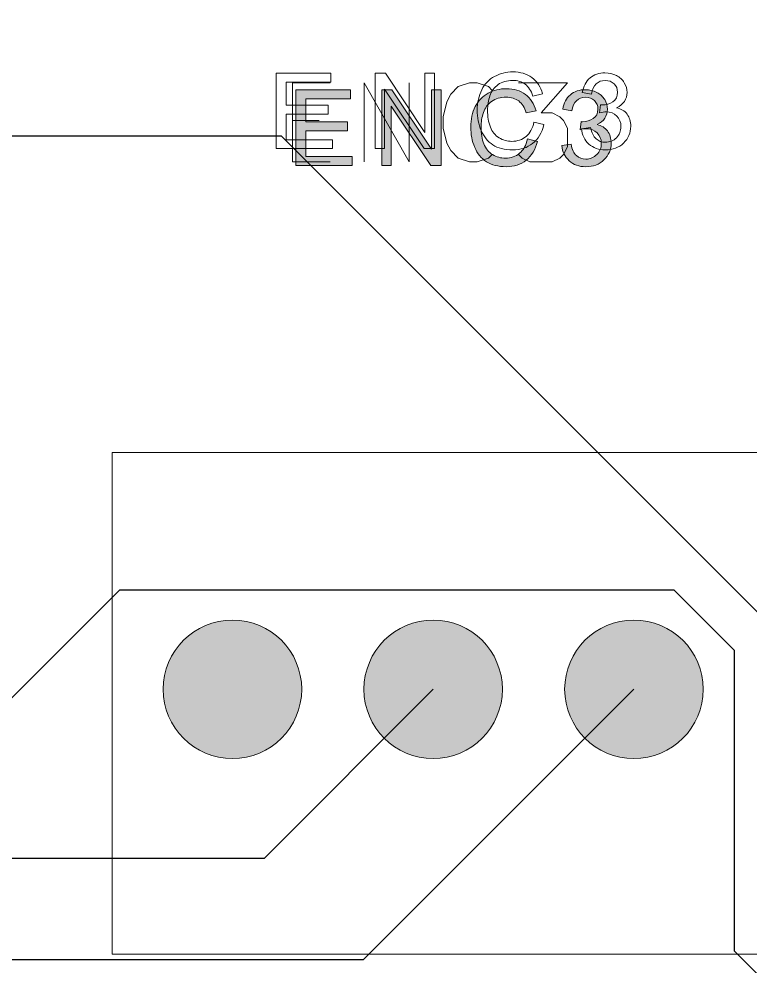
# Model space of a CAD drawing. Header units: inches. Extents: x 0.01 to 2.37, y 0.18 to 2.22.
# Drawn here: x 1.4865 to 1.8507, y 1.264 to 1.7358 of the extents above; entities that cross this region are included whole.
import ezdxf

# ---------------------------------------------------------------- set-up
doc = ezdxf.new("R2010")
doc.units = ezdxf.units.IN
doc.header["$MEASUREMENT"] = 0
doc.layers.add('Layer 1', color=7, linetype='Continuous', lineweight=0)

# ---------------------------------------------------------------- blocks, each defined once
blk = doc.blocks.new('Block_19')
at = {"layer": 'Layer 1', "transparency": 33554687}
h = blk.add_hatch(color=7, dxfattribs=at)
h.dxf.hatch_style = 2
edge = h.paths.add_edge_path()
edge.add_spline(control_points=[(1.61726, 1.67741), (1.61726, 1.67741), (1.38149, 1.67741), (1.38149, 1.67741)], knot_values=[0, 0, 0, 0, 1, 1, 1, 1], degree=3, periodic=0)
edge.add_line((1.38149, 1.67741), (1.61726, 1.67741))
h = blk.add_hatch(color=7, dxfattribs=at)
h.dxf.hatch_style = 2
edge = h.paths.add_edge_path()
edge.add_spline(control_points=[(1.89284, 1.40183), (1.89284, 1.40183), (1.61726, 1.67741), (1.61726, 1.67741)], knot_values=[0, 0, 0, 0, 1, 1, 1, 1], degree=3, periodic=0)
edge.add_line((1.61726, 1.67741), (1.89284, 1.40183))
h = blk.add_hatch(color=7, dxfattribs=at)
h.dxf.hatch_style = 2
edge = h.paths.add_edge_path()
edge.add_spline(control_points=[(1.43119, 1.34596), (1.43119, 1.34596), (1.53666, 1.45143), (1.53666, 1.45143)], knot_values=[0, 0, 0, 0, 1, 1, 1, 1], degree=3, periodic=0)
edge.add_line((1.53666, 1.45143), (1.43119, 1.34596))
h = blk.add_hatch(color=7, dxfattribs=at)
h.dxf.hatch_style = 2
edge = h.paths.add_edge_path()
edge.add_spline(control_points=[(1.53666, 1.45143), (1.53666, 1.45143), (1.81267, 1.45143), (1.81267, 1.45143)], knot_values=[0, 0, 0, 0, 1, 1, 1, 1], degree=3, periodic=0)
edge.add_line((1.81267, 1.45143), (1.53666, 1.45143))
h = blk.add_hatch(color=7, dxfattribs=at)
h.dxf.hatch_style = 2
edge = h.paths.add_edge_path()
edge.add_spline(control_points=[(1.81267, 1.45143), (1.81267, 1.45143), (1.84284, 1.42125), (1.84284, 1.42125)], knot_values=[0, 0, 0, 0, 1, 1, 1, 1], degree=3, periodic=0)
edge.add_line((1.84284, 1.42125), (1.81267, 1.45143))
h = blk.add_hatch(color=7, dxfattribs=at)
h.dxf.hatch_style = 2
edge = h.paths.add_edge_path()
edge.add_spline(control_points=[(1.84284, 1.42125), (1.84284, 1.42125), (1.84284, 1.27151), (1.84284, 1.27151)], knot_values=[0, 0, 0, 0, 1, 1, 1, 1], degree=3, periodic=0)
edge.add_line((1.84284, 1.27151), (1.84284, 1.42125))
h = blk.add_hatch(color=7, dxfattribs=at)
h.dxf.hatch_style = 2
edge = h.paths.add_edge_path()
edge.add_spline(control_points=[(1.60876, 1.31774), (1.60876, 1.31774), (1.69284, 1.40183), (1.69284, 1.40183)], knot_values=[0, 0, 0, 0, 1, 1, 1, 1], degree=3, periodic=0)
edge.add_line((1.69284, 1.40183), (1.60876, 1.31774))
h = blk.add_hatch(color=7, dxfattribs=at)
h.dxf.hatch_style = 2
edge = h.paths.add_edge_path()
edge.add_spline(control_points=[(1.79284, 1.40183), (1.79284, 1.40183), (1.65802, 1.26701), (1.65802, 1.26701)], knot_values=[0, 0, 0, 0, 1, 1, 1, 1], degree=3, periodic=0)
edge.add_line((1.65802, 1.26701), (1.79284, 1.40183))
h = blk.add_hatch(color=7, dxfattribs=at)
h.dxf.hatch_style = 2
edge = h.paths.add_edge_path()
edge.add_spline(control_points=[(0.62844, 1.31774), (0.62844, 1.31774), (1.60876, 1.31774), (1.60876, 1.31774)], knot_values=[0, 0, 0, 0, 1, 1, 1, 1], degree=3, periodic=0)
edge.add_line((1.60876, 1.31774), (0.62844, 1.31774))
h = blk.add_hatch(color=7, dxfattribs=at)
h.dxf.hatch_style = 2
edge = h.paths.add_edge_path()
edge.add_spline(control_points=[(1.84284, 1.27151), (1.84284, 1.27151), (1.91253, 1.20183), (1.91253, 1.20183)], knot_values=[0, 0, 0, 0, 1, 1, 1, 1], degree=3, periodic=0)
edge.add_line((1.91253, 1.20183), (1.84284, 1.27151))
h = blk.add_hatch(color=7, dxfattribs=at)
h.dxf.hatch_style = 2
edge = h.paths.add_edge_path()
edge.add_spline(control_points=[(1.65802, 1.26701), (1.65802, 1.26701), (0.87771, 1.26701), (0.87771, 1.26701)], knot_values=[0, 0, 0, 0, 1, 1, 1, 1], degree=3, periodic=0)
edge.add_line((0.87771, 1.26701), (1.65802, 1.26701))
at = {"layer": 'Layer 1', "color": 7, "lineweight": 25}
for points in [[(1.61726, 1.67741), (1.61726, 1.67741), (1.38149, 1.67741), (1.38149, 1.67741)], [(1.89284, 1.40183), (1.89284, 1.40183), (1.61726, 1.67741), (1.61726, 1.67741)], [(1.43119, 1.34596), (1.43119, 1.34596), (1.53666, 1.45143), (1.53666, 1.45143)], [(1.53666, 1.45143), (1.53666, 1.45143), (1.81267, 1.45143), (1.81267, 1.45143)], [(1.81267, 1.45143), (1.81267, 1.45143), (1.84284, 1.42125), (1.84284, 1.42125)], [(1.84284, 1.42125), (1.84284, 1.42125), (1.84284, 1.27151), (1.84284, 1.27151)], [(1.60876, 1.31774), (1.60876, 1.31774), (1.69284, 1.40183), (1.69284, 1.40183)], [(1.79284, 1.40183), (1.79284, 1.40183), (1.65802, 1.26701), (1.65802, 1.26701)], [(0.62844, 1.31774), (0.62844, 1.31774), (1.60876, 1.31774), (1.60876, 1.31774)], [(1.84284, 1.27151), (1.84284, 1.27151), (1.91253, 1.20183), (1.91253, 1.20183)], [(1.65802, 1.26701), (1.65802, 1.26701), (0.87771, 1.26701), (0.87771, 1.26701)]]:
    blk.add_open_spline(points, degree=3, dxfattribs=at)
blk = doc.blocks.new('Block_1')
at = {"layer": 'Layer 1', "transparency": 33554687}
h = blk.add_hatch(color=7, dxfattribs=at)
h.dxf.hatch_style = 2
edge = h.paths.add_edge_path()
edge.add_arc((1.59284, 1.40183), 0.0345, 0, 360)
h = blk.add_hatch(color=7, dxfattribs=at)
h.dxf.hatch_style = 2
edge = h.paths.add_edge_path()
edge.add_arc((1.69284, 1.40183), 0.0345, 0, 360)
h = blk.add_hatch(color=7, dxfattribs=at)
h.dxf.hatch_style = 2
edge = h.paths.add_edge_path()
edge.add_arc((1.79284, 1.40183), 0.0345, 0, 360)
at = {"layer": 'Layer 1'}
for centre in [(1.59284, 1.40183), (1.69284, 1.40183), (1.79284, 1.40183)]:
    blk.add_circle(centre, 0.0345, dxfattribs=at)
blk.add_blockref('Block_19', (0, 0), dxfattribs=at)
blk = doc.blocks.new('Block_33')
at = {"layer": 'Layer 1', "transparency": 33554687}
h = blk.add_hatch(color=7, dxfattribs=at)
h.dxf.hatch_style = 2
edge = h.paths.add_edge_path()
edge.add_spline(control_points=[(1.62447, 1.66282), (1.62447, 1.66282), (1.62447, 1.70039), (1.62447, 1.70039), (1.62447, 1.70039), (1.65164, 1.70039), (1.65164, 1.70039), (1.65164, 1.70039), (1.65164, 1.69595), (1.65164, 1.69595), (1.65164, 1.69595), (1.62945, 1.69595), (1.62945, 1.69595), (1.62945, 1.69595), (1.62945, 1.68445), (1.62945, 1.68445), (1.62945, 1.68445), (1.65023, 1.68445), (1.65023, 1.68445), (1.65023, 1.68445), (1.65023, 1.68004), (1.65023, 1.68004), (1.65023, 1.68004), (1.62945, 1.68004), (1.62945, 1.68004), (1.62945, 1.68004), (1.62945, 1.66725), (1.62945, 1.66725), (1.62945, 1.66725), (1.65251, 1.66725), (1.65251, 1.66725), (1.65251, 1.66725), (1.65251, 1.66282), (1.65251, 1.66282), (1.65251, 1.66282), (1.62447, 1.66282), (1.62447, 1.66282)], knot_values=[0, 0, 0, 0, 1, 1, 1, 2, 2, 2, 3, 3, 3, 4, 4, 4, 5, 5, 5, 6, 6, 6, 7, 7, 7, 8, 8, 8, 9, 9, 9, 10, 10, 10, 11, 11, 11, 12, 12, 12, 12], degree=3, periodic=0)
h = blk.add_hatch(color=7, dxfattribs=at)
h.dxf.hatch_style = 2
edge = h.paths.add_edge_path()
edge.add_spline(control_points=[(1.66718, 1.66282), (1.66718, 1.66282), (1.66718, 1.70039), (1.66718, 1.70039), (1.66718, 1.70039), (1.67228, 1.70039), (1.67228, 1.70039), (1.67228, 1.70039), (1.69202, 1.67089), (1.69202, 1.67089), (1.69202, 1.67089), (1.69202, 1.70039), (1.69202, 1.70039), (1.69202, 1.70039), (1.69678, 1.70039), (1.69678, 1.70039), (1.69678, 1.70039), (1.69678, 1.66282), (1.69678, 1.66282), (1.69678, 1.66282), (1.69168, 1.66282), (1.69168, 1.66282), (1.69168, 1.66282), (1.67194, 1.69234), (1.67194, 1.69234), (1.67194, 1.69234), (1.67194, 1.66282), (1.67194, 1.66282), (1.67194, 1.66282), (1.66718, 1.66282), (1.66718, 1.66282)], knot_values=[0, 0, 0, 0, 1, 1, 1, 2, 2, 2, 3, 3, 3, 4, 4, 4, 5, 5, 5, 6, 6, 6, 7, 7, 7, 8, 8, 8, 9, 9, 9, 10, 10, 10, 10], degree=3, periodic=0)
h = blk.add_hatch(color=7, dxfattribs=at)
h.dxf.hatch_style = 2
edge = h.paths.add_edge_path()
edge.add_spline(control_points=[(1.7398, 1.67599), (1.7398, 1.67599), (1.74478, 1.67474), (1.74478, 1.67474), (1.74373, 1.67066), (1.74186, 1.66754), (1.73915, 1.66539), (1.73644, 1.66325), (1.73313, 1.66218), (1.72922, 1.66218), (1.72517, 1.66218), (1.72187, 1.66301), (1.71933, 1.66465), (1.7168, 1.6663), (1.71487, 1.66869), (1.71354, 1.67181), (1.71223, 1.67494), (1.71156, 1.67829), (1.71156, 1.68189), (1.71156, 1.68579), (1.71231, 1.68921), (1.7138, 1.69213), (1.71529, 1.69504), (1.71742, 1.69725), (1.72019, 1.69876), (1.72294, 1.70028), (1.72598, 1.70104), (1.72929, 1.70104), (1.73306, 1.70104), (1.73622, 1.70008), (1.73878, 1.69816), (1.74135, 1.69625), (1.74312, 1.69355), (1.74414, 1.69009), (1.74414, 1.69009), (1.73924, 1.68894), (1.73924, 1.68894), (1.73836, 1.69167), (1.7371, 1.69366), (1.73545, 1.69491), (1.73379, 1.69616), (1.7317, 1.69678), (1.72919, 1.69678), (1.7263, 1.69678), (1.72389, 1.69609), (1.72195, 1.6947), (1.72001, 1.69332), (1.71866, 1.69146), (1.71787, 1.68913), (1.71708, 1.6868), (1.71669, 1.68438), (1.71669, 1.68191), (1.71669, 1.67871), (1.71715, 1.67593), (1.71809, 1.67355), (1.71901, 1.67116), (1.72046, 1.66938), (1.72243, 1.6682), (1.72439, 1.66702), (1.72652, 1.66642), (1.72881, 1.66642), (1.73159, 1.66642), (1.73395, 1.66724), (1.73588, 1.66884), (1.73781, 1.67044), (1.73912, 1.67283), (1.7398, 1.67599)], knot_values=[0, 0, 0, 0, 1, 1, 1, 2, 2, 2, 3, 3, 3, 4, 4, 4, 5, 5, 5, 6, 6, 6, 7, 7, 7, 8, 8, 8, 9, 9, 9, 10, 10, 10, 11, 11, 11, 12, 12, 12, 13, 13, 13, 14, 14, 14, 15, 15, 15, 16, 16, 16, 17, 17, 17, 18, 18, 18, 19, 19, 19, 20, 20, 20, 21, 21, 21, 22, 22, 22, 22], degree=3, periodic=0)
h = blk.add_hatch(color=7, dxfattribs=at)
h.dxf.hatch_style = 2
edge = h.paths.add_edge_path()
edge.add_spline(control_points=[(1.7569, 1.67273), (1.7569, 1.67273), (1.76152, 1.67336), (1.76152, 1.67336), (1.76204, 1.67074), (1.76294, 1.66885), (1.76421, 1.6677), (1.76549, 1.66655), (1.76704, 1.66596), (1.76887, 1.66596), (1.77104, 1.66596), (1.77287, 1.66672), (1.77436, 1.66823), (1.77587, 1.66973), (1.77661, 1.67159), (1.77661, 1.67382), (1.77661, 1.67593), (1.77592, 1.67768), (1.77454, 1.67905), (1.77315, 1.68044), (1.77139, 1.68111), (1.76925, 1.68111), (1.76838, 1.68111), (1.76729, 1.68095), (1.76599, 1.6806), (1.76599, 1.6806), (1.76651, 1.68465), (1.76651, 1.68465), (1.76682, 1.68461), (1.76706, 1.6846), (1.76725, 1.6846), (1.76922, 1.6846), (1.77098, 1.68512), (1.77256, 1.68615), (1.77413, 1.68716), (1.77492, 1.68875), (1.77492, 1.69088), (1.77492, 1.69258), (1.77435, 1.69397), (1.77319, 1.69508), (1.77205, 1.6962), (1.77058, 1.69675), (1.76876, 1.69675), (1.76697, 1.69675), (1.76548, 1.69618), (1.76428, 1.69506), (1.76309, 1.69393), (1.76232, 1.69224), (1.76198, 1.68998), (1.76198, 1.68998), (1.75736, 1.69081), (1.75736, 1.69081), (1.75792, 1.6939), (1.75921, 1.69629), (1.7612, 1.698), (1.7632, 1.6997), (1.76569, 1.70055), (1.76866, 1.70055), (1.77071, 1.70055), (1.7726, 1.7001), (1.77433, 1.69922), (1.77606, 1.69834), (1.77737, 1.69715), (1.77828, 1.69563), (1.7792, 1.69411), (1.77966, 1.69249), (1.77966, 1.69078), (1.77966, 1.68916), (1.77922, 1.68768), (1.77835, 1.68635), (1.77748, 1.68501), (1.77619, 1.68395), (1.77448, 1.68316), (1.77671, 1.68266), (1.77843, 1.68159), (1.77966, 1.67997), (1.78088, 1.67836), (1.78151, 1.67634), (1.78151, 1.67391), (1.78151, 1.67063), (1.7803, 1.66785), (1.77791, 1.66557), (1.77553, 1.66329), (1.7725, 1.66215), (1.76884, 1.66215), (1.76554, 1.66215), (1.7628, 1.66313), (1.76062, 1.6651), (1.75845, 1.66706), (1.7572, 1.66961), (1.7569, 1.67273)], knot_values=[0, 0, 0, 0, 1, 1, 1, 2, 2, 2, 3, 3, 3, 4, 4, 4, 5, 5, 5, 6, 6, 6, 7, 7, 7, 8, 8, 8, 9, 9, 9, 10, 10, 10, 11, 11, 11, 12, 12, 12, 13, 13, 13, 14, 14, 14, 15, 15, 15, 16, 16, 16, 17, 17, 17, 18, 18, 18, 19, 19, 19, 20, 20, 20, 21, 21, 21, 22, 22, 22, 23, 23, 23, 24, 24, 24, 25, 25, 25, 26, 26, 26, 27, 27, 27, 28, 28, 28, 29, 29, 29, 30, 30, 30, 30], degree=3, periodic=0)
at = {"layer": 'Layer 1'}
for points, knots in [([(1.62447, 1.66282), (1.62447, 1.66282), (1.62447, 1.70039), (1.62447, 1.70039), (1.62447, 1.70039), (1.65164, 1.70039), (1.65164, 1.70039), (1.65164, 1.70039), (1.65164, 1.69595), (1.65164, 1.69595), (1.65164, 1.69595), (1.62945, 1.69595), (1.62945, 1.69595), (1.62945, 1.69595), (1.62945, 1.68445), (1.62945, 1.68445), (1.62945, 1.68445), (1.65023, 1.68445), (1.65023, 1.68445), (1.65023, 1.68445), (1.65023, 1.68004), (1.65023, 1.68004), (1.65023, 1.68004), (1.62945, 1.68004), (1.62945, 1.68004), (1.62945, 1.68004), (1.62945, 1.66725), (1.62945, 1.66725), (1.62945, 1.66725), (1.65251, 1.66725), (1.65251, 1.66725), (1.65251, 1.66725), (1.65251, 1.66282), (1.65251, 1.66282), (1.65251, 1.66282), (1.62447, 1.66282), (1.62447, 1.66282)], [0, 0, 0, 0, 1, 1, 1, 2, 2, 2, 3, 3, 3, 4, 4, 4, 5, 5, 5, 6, 6, 6, 7, 7, 7, 8, 8, 8, 9, 9, 9, 10, 10, 10, 11, 11, 11, 12, 12, 12, 12]), ([(1.66718, 1.66282), (1.66718, 1.66282), (1.66718, 1.70039), (1.66718, 1.70039), (1.66718, 1.70039), (1.67228, 1.70039), (1.67228, 1.70039), (1.67228, 1.70039), (1.69202, 1.67089), (1.69202, 1.67089), (1.69202, 1.67089), (1.69202, 1.70039), (1.69202, 1.70039), (1.69202, 1.70039), (1.69678, 1.70039), (1.69678, 1.70039), (1.69678, 1.70039), (1.69678, 1.66282), (1.69678, 1.66282), (1.69678, 1.66282), (1.69168, 1.66282), (1.69168, 1.66282), (1.69168, 1.66282), (1.67194, 1.69234), (1.67194, 1.69234), (1.67194, 1.69234), (1.67194, 1.66282), (1.67194, 1.66282), (1.67194, 1.66282), (1.66718, 1.66282), (1.66718, 1.66282)], [0, 0, 0, 0, 1, 1, 1, 2, 2, 2, 3, 3, 3, 4, 4, 4, 5, 5, 5, 6, 6, 6, 7, 7, 7, 8, 8, 8, 9, 9, 9, 10, 10, 10, 10]), ([(1.7398, 1.67599), (1.7398, 1.67599), (1.74478, 1.67474), (1.74478, 1.67474), (1.74373, 1.67066), (1.74186, 1.66754), (1.73915, 1.66539), (1.73644, 1.66325), (1.73313, 1.66218), (1.72922, 1.66218), (1.72517, 1.66218), (1.72187, 1.66301), (1.71933, 1.66465), (1.7168, 1.6663), (1.71487, 1.66869), (1.71354, 1.67181), (1.71223, 1.67494), (1.71156, 1.67829), (1.71156, 1.68189), (1.71156, 1.68579), (1.71231, 1.68921), (1.7138, 1.69213), (1.71529, 1.69504), (1.71742, 1.69725), (1.72019, 1.69876), (1.72294, 1.70028), (1.72598, 1.70104), (1.72929, 1.70104), (1.73306, 1.70104), (1.73622, 1.70008), (1.73878, 1.69816), (1.74135, 1.69625), (1.74312, 1.69355), (1.74414, 1.69009), (1.74414, 1.69009), (1.73924, 1.68894), (1.73924, 1.68894), (1.73836, 1.69167), (1.7371, 1.69366), (1.73545, 1.69491), (1.73379, 1.69616), (1.7317, 1.69678), (1.72919, 1.69678), (1.7263, 1.69678), (1.72389, 1.69609), (1.72195, 1.6947), (1.72001, 1.69332), (1.71866, 1.69146), (1.71787, 1.68913), (1.71708, 1.6868), (1.71669, 1.68438), (1.71669, 1.68191), (1.71669, 1.67871), (1.71715, 1.67593), (1.71809, 1.67355), (1.71901, 1.67116), (1.72046, 1.66938), (1.72243, 1.6682), (1.72439, 1.66702), (1.72652, 1.66642), (1.72881, 1.66642), (1.73159, 1.66642), (1.73395, 1.66724), (1.73588, 1.66884), (1.73781, 1.67044), (1.73912, 1.67283), (1.7398, 1.67599)], [0, 0, 0, 0, 1, 1, 1, 2, 2, 2, 3, 3, 3, 4, 4, 4, 5, 5, 5, 6, 6, 6, 7, 7, 7, 8, 8, 8, 9, 9, 9, 10, 10, 10, 11, 11, 11, 12, 12, 12, 13, 13, 13, 14, 14, 14, 15, 15, 15, 16, 16, 16, 17, 17, 17, 18, 18, 18, 19, 19, 19, 20, 20, 20, 21, 21, 21, 22, 22, 22, 22]), ([(1.7569, 1.67273), (1.7569, 1.67273), (1.76152, 1.67336), (1.76152, 1.67336), (1.76204, 1.67074), (1.76294, 1.66885), (1.76421, 1.6677), (1.76549, 1.66655), (1.76704, 1.66596), (1.76887, 1.66596), (1.77104, 1.66596), (1.77287, 1.66672), (1.77436, 1.66823), (1.77587, 1.66973), (1.77661, 1.67159), (1.77661, 1.67382), (1.77661, 1.67593), (1.77592, 1.67768), (1.77454, 1.67905), (1.77315, 1.68044), (1.77139, 1.68111), (1.76925, 1.68111), (1.76838, 1.68111), (1.76729, 1.68095), (1.76599, 1.6806), (1.76599, 1.6806), (1.76651, 1.68465), (1.76651, 1.68465), (1.76682, 1.68461), (1.76706, 1.6846), (1.76725, 1.6846), (1.76922, 1.6846), (1.77098, 1.68512), (1.77256, 1.68615), (1.77413, 1.68716), (1.77492, 1.68875), (1.77492, 1.69088), (1.77492, 1.69258), (1.77435, 1.69397), (1.77319, 1.69508), (1.77205, 1.6962), (1.77058, 1.69675), (1.76876, 1.69675), (1.76697, 1.69675), (1.76548, 1.69618), (1.76428, 1.69506), (1.76309, 1.69393), (1.76232, 1.69224), (1.76198, 1.68998), (1.76198, 1.68998), (1.75736, 1.69081), (1.75736, 1.69081), (1.75792, 1.6939), (1.75921, 1.69629), (1.7612, 1.698), (1.7632, 1.6997), (1.76569, 1.70055), (1.76866, 1.70055), (1.77071, 1.70055), (1.7726, 1.7001), (1.77433, 1.69922), (1.77606, 1.69834), (1.77737, 1.69715), (1.77828, 1.69563), (1.7792, 1.69411), (1.77966, 1.69249), (1.77966, 1.69078), (1.77966, 1.68916), (1.77922, 1.68768), (1.77835, 1.68635), (1.77748, 1.68501), (1.77619, 1.68395), (1.77448, 1.68316), (1.77671, 1.68266), (1.77843, 1.68159), (1.77966, 1.67997), (1.78088, 1.67836), (1.78151, 1.67634), (1.78151, 1.67391), (1.78151, 1.67063), (1.7803, 1.66785), (1.77791, 1.66557), (1.77553, 1.66329), (1.7725, 1.66215), (1.76884, 1.66215), (1.76554, 1.66215), (1.7628, 1.66313), (1.76062, 1.6651), (1.75845, 1.66706), (1.7572, 1.66961), (1.7569, 1.67273)], [0, 0, 0, 0, 1, 1, 1, 2, 2, 2, 3, 3, 3, 4, 4, 4, 5, 5, 5, 6, 6, 6, 7, 7, 7, 8, 8, 8, 9, 9, 9, 10, 10, 10, 11, 11, 11, 12, 12, 12, 13, 13, 13, 14, 14, 14, 15, 15, 15, 16, 16, 16, 17, 17, 17, 18, 18, 18, 19, 19, 19, 20, 20, 20, 21, 21, 21, 22, 22, 22, 23, 23, 23, 24, 24, 24, 25, 25, 25, 26, 26, 26, 27, 27, 27, 28, 28, 28, 29, 29, 29, 30, 30, 30, 30])]:
    blk.add_open_spline(points, degree=3, knots=knots, dxfattribs=at)
blk = doc.blocks.new('Block_32')
at = {"layer": 'Layer 1'}
blk.add_blockref('Block_33', (0, 0), dxfattribs=at)
blk = doc.blocks.new('Block_35')
at = {"layer": 'Layer 1', "color": 7, "lineweight": 15}
for points, knots in [([(1.61469, 1.6712), (1.61469, 1.6712), (1.61469, 1.70877), (1.61469, 1.70877), (1.61469, 1.70877), (1.64186, 1.70877), (1.64186, 1.70877), (1.64186, 1.70877), (1.64186, 1.70433), (1.64186, 1.70433), (1.64186, 1.70433), (1.61967, 1.70433), (1.61967, 1.70433), (1.61967, 1.70433), (1.61967, 1.69283), (1.61967, 1.69283), (1.61967, 1.69283), (1.64045, 1.69283), (1.64045, 1.69283), (1.64045, 1.69283), (1.64045, 1.68842), (1.64045, 1.68842), (1.64045, 1.68842), (1.61967, 1.68842), (1.61967, 1.68842), (1.61967, 1.68842), (1.61967, 1.67563), (1.61967, 1.67563), (1.61967, 1.67563), (1.64273, 1.67563), (1.64273, 1.67563), (1.64273, 1.67563), (1.64273, 1.6712), (1.64273, 1.6712), (1.64273, 1.6712), (1.61469, 1.6712), (1.61469, 1.6712)], [0, 0, 0, 0, 1, 1, 1, 2, 2, 2, 3, 3, 3, 4, 4, 4, 5, 5, 5, 6, 6, 6, 7, 7, 7, 8, 8, 8, 9, 9, 9, 10, 10, 10, 11, 11, 11, 12, 12, 12, 12]), ([(1.66391, 1.6712), (1.66391, 1.6712), (1.66391, 1.70877), (1.66391, 1.70877), (1.66391, 1.70877), (1.66901, 1.70877), (1.66901, 1.70877), (1.66901, 1.70877), (1.68875, 1.67927), (1.68875, 1.67927), (1.68875, 1.67927), (1.68875, 1.70877), (1.68875, 1.70877), (1.68875, 1.70877), (1.69351, 1.70877), (1.69351, 1.70877), (1.69351, 1.70877), (1.69351, 1.6712), (1.69351, 1.6712), (1.69351, 1.6712), (1.68841, 1.6712), (1.68841, 1.6712), (1.68841, 1.6712), (1.66867, 1.70073), (1.66867, 1.70073), (1.66867, 1.70073), (1.66867, 1.6712), (1.66867, 1.6712), (1.66867, 1.6712), (1.66391, 1.6712), (1.66391, 1.6712)], [0, 0, 0, 0, 1, 1, 1, 2, 2, 2, 3, 3, 3, 4, 4, 4, 5, 5, 5, 6, 6, 6, 7, 7, 7, 8, 8, 8, 9, 9, 9, 10, 10, 10, 10]), ([(1.74304, 1.68437), (1.74304, 1.68437), (1.74802, 1.68312), (1.74802, 1.68312), (1.74698, 1.67904), (1.7451, 1.67592), (1.74239, 1.67378), (1.73968, 1.67163), (1.73637, 1.67056), (1.73246, 1.67056), (1.72841, 1.67056), (1.72511, 1.67139), (1.72257, 1.67303), (1.72004, 1.67468), (1.71811, 1.67707), (1.71678, 1.68019), (1.71547, 1.68332), (1.7148, 1.68667), (1.7148, 1.69027), (1.7148, 1.69418), (1.71555, 1.69759), (1.71704, 1.70051), (1.71853, 1.70343), (1.72066, 1.70564), (1.72343, 1.70714), (1.72618, 1.70866), (1.72922, 1.70942), (1.73253, 1.70942), (1.7363, 1.70942), (1.73946, 1.70846), (1.74202, 1.70655), (1.74459, 1.70463), (1.74637, 1.70193), (1.74738, 1.69848), (1.74738, 1.69848), (1.74249, 1.69732), (1.74249, 1.69732), (1.7416, 1.70005), (1.74034, 1.70204), (1.73869, 1.70329), (1.73703, 1.70454), (1.73494, 1.70516), (1.73244, 1.70516), (1.72955, 1.70516), (1.72713, 1.70447), (1.72519, 1.70309), (1.72325, 1.7017), (1.7219, 1.69984), (1.72111, 1.69751), (1.72032, 1.69518), (1.71993, 1.69276), (1.71993, 1.6903), (1.71993, 1.6871), (1.72039, 1.68431), (1.72133, 1.68193), (1.72225, 1.67954), (1.7237, 1.67776), (1.72567, 1.67658), (1.72763, 1.6754), (1.72976, 1.67481), (1.73206, 1.67481), (1.73484, 1.67481), (1.7372, 1.67562), (1.73912, 1.67722), (1.74105, 1.67882), (1.74236, 1.68121), (1.74304, 1.68437)], [0, 0, 0, 0, 1, 1, 1, 2, 2, 2, 3, 3, 3, 4, 4, 4, 5, 5, 5, 6, 6, 6, 7, 7, 7, 8, 8, 8, 9, 9, 9, 10, 10, 10, 11, 11, 11, 12, 12, 12, 13, 13, 13, 14, 14, 14, 15, 15, 15, 16, 16, 16, 17, 17, 17, 18, 18, 18, 19, 19, 19, 20, 20, 20, 21, 21, 21, 22, 22, 22, 22]), ([(1.76667, 1.68111), (1.76667, 1.68111), (1.77128, 1.68174), (1.77128, 1.68174), (1.77181, 1.67912), (1.77271, 1.67723), (1.77398, 1.67608), (1.77525, 1.67493), (1.7768, 1.67435), (1.77863, 1.67435), (1.7808, 1.67435), (1.78263, 1.67511), (1.78413, 1.67661), (1.78563, 1.67812), (1.78638, 1.67997), (1.78638, 1.6822), (1.78638, 1.68431), (1.78569, 1.68606), (1.7843, 1.68743), (1.78292, 1.68882), (1.78116, 1.6895), (1.77901, 1.6895), (1.77814, 1.6895), (1.77706, 1.68933), (1.77576, 1.68898), (1.77576, 1.68898), (1.77627, 1.69304), (1.77627, 1.69304), (1.77658, 1.693), (1.77683, 1.69298), (1.77702, 1.69298), (1.77898, 1.69298), (1.78075, 1.6935), (1.78232, 1.69453), (1.78389, 1.69555), (1.78468, 1.69713), (1.78468, 1.69926), (1.78468, 1.70096), (1.78411, 1.70235), (1.78296, 1.70347), (1.78182, 1.70458), (1.78034, 1.70513), (1.77852, 1.70513), (1.77673, 1.70513), (1.77524, 1.70457), (1.77405, 1.70344), (1.77285, 1.70231), (1.77208, 1.70062), (1.77174, 1.69837), (1.77174, 1.69837), (1.76713, 1.69919), (1.76713, 1.69919), (1.76769, 1.70229), (1.76898, 1.70467), (1.77097, 1.70638), (1.77296, 1.70808), (1.77546, 1.70893), (1.77843, 1.70893), (1.78048, 1.70893), (1.78236, 1.70848), (1.7841, 1.7076), (1.78582, 1.70672), (1.78714, 1.70553), (1.78805, 1.70401), (1.78897, 1.70249), (1.78943, 1.70088), (1.78943, 1.69917), (1.78943, 1.69754), (1.78898, 1.69606), (1.78811, 1.69473), (1.78725, 1.69339), (1.78596, 1.69233), (1.78425, 1.69154), (1.78647, 1.69104), (1.78819, 1.68997), (1.78943, 1.68836), (1.79065, 1.68674), (1.79127, 1.68472), (1.79127, 1.68229), (1.79127, 1.67901), (1.79007, 1.67623), (1.78768, 1.67395), (1.78529, 1.67167), (1.78227, 1.67053), (1.77861, 1.67053), (1.77531, 1.67053), (1.77257, 1.67151), (1.77039, 1.67348), (1.76822, 1.67544), (1.76697, 1.67799), (1.76667, 1.68111)], [0, 0, 0, 0, 1, 1, 1, 2, 2, 2, 3, 3, 3, 4, 4, 4, 5, 5, 5, 6, 6, 6, 7, 7, 7, 8, 8, 8, 9, 9, 9, 10, 10, 10, 11, 11, 11, 12, 12, 12, 13, 13, 13, 14, 14, 14, 15, 15, 15, 16, 16, 16, 17, 17, 17, 18, 18, 18, 19, 19, 19, 20, 20, 20, 21, 21, 21, 22, 22, 22, 23, 23, 23, 24, 24, 24, 25, 25, 25, 26, 26, 26, 27, 27, 27, 28, 28, 28, 29, 29, 29, 30, 30, 30, 30])]:
    blk.add_open_spline(points, degree=3, knots=knots, dxfattribs=at)
blk = doc.blocks.new('Block_34')
at = {"layer": 'Layer 1'}
blk.add_blockref('Block_35', (0, 0), dxfattribs=at)
blk = doc.blocks.new('Block_36')
at = {"layer": 'Layer 1', "transparency": 33554687}
h = blk.add_hatch(color=7, dxfattribs=at)
h.dxf.hatch_style = 2
edge = h.paths.add_edge_path()
edge.add_spline(control_points=[(1.62283, 1.66457), (1.62283, 1.66457), (1.62283, 1.70394), (1.62283, 1.70394)], knot_values=[0, 0, 0, 0, 1, 1, 1, 1], degree=3, periodic=0)
edge.add_line((1.62283, 1.70394), (1.62283, 1.66457))
h = blk.add_hatch(color=7, dxfattribs=at)
h.dxf.hatch_style = 2
edge = h.paths.add_edge_path()
edge.add_spline(control_points=[(1.62283, 1.70394), (1.62283, 1.70394), (1.64158, 1.70394), (1.64158, 1.70394)], knot_values=[0, 0, 0, 0, 1, 1, 1, 1], degree=3, periodic=0)
edge.add_line((1.64158, 1.70394), (1.62283, 1.70394))
h = blk.add_hatch(color=7, dxfattribs=at)
h.dxf.hatch_style = 2
edge = h.paths.add_edge_path()
edge.add_spline(control_points=[(1.65845, 1.66457), (1.65845, 1.66457), (1.65845, 1.70394), (1.65845, 1.70394)], knot_values=[0, 0, 0, 0, 1, 1, 1, 1], degree=3, periodic=0)
edge.add_line((1.65845, 1.70394), (1.65845, 1.66457))
h = blk.add_hatch(color=7, dxfattribs=at)
h.dxf.hatch_style = 2
edge = h.paths.add_edge_path()
edge.add_spline(control_points=[(1.65845, 1.70394), (1.65845, 1.70394), (1.68095, 1.66457), (1.68095, 1.66457)], knot_values=[0, 0, 0, 0, 1, 1, 1, 1], degree=3, periodic=0)
edge.add_line((1.68095, 1.66457), (1.65845, 1.70394))
h = blk.add_hatch(color=7, dxfattribs=at)
h.dxf.hatch_style = 2
edge = h.paths.add_edge_path()
edge.add_spline(control_points=[(1.68095, 1.66457), (1.68095, 1.66457), (1.68095, 1.70394), (1.68095, 1.70394)], knot_values=[0, 0, 0, 0, 1, 1, 1, 1], degree=3, periodic=0)
edge.add_line((1.68095, 1.70394), (1.68095, 1.66457))
h = blk.add_hatch(color=7, dxfattribs=at)
h.dxf.hatch_style = 2
edge = h.paths.add_edge_path()
edge.add_spline(control_points=[(1.70532, 1.70207), (1.70532, 1.70207), (1.71095, 1.70394), (1.71095, 1.70394)], knot_values=[0, 0, 0, 0, 1, 1, 1, 1], degree=3, periodic=0)
edge.add_line((1.71095, 1.70394), (1.70532, 1.70207))
h = blk.add_hatch(color=7, dxfattribs=at)
h.dxf.hatch_style = 2
edge = h.paths.add_edge_path()
edge.add_spline(control_points=[(1.71095, 1.70394), (1.71095, 1.70394), (1.7147, 1.70394), (1.7147, 1.70394)], knot_values=[0, 0, 0, 0, 1, 1, 1, 1], degree=3, periodic=0)
edge.add_line((1.7147, 1.70394), (1.71095, 1.70394))
h = blk.add_hatch(color=7, dxfattribs=at)
h.dxf.hatch_style = 2
edge = h.paths.add_edge_path()
edge.add_spline(control_points=[(1.7147, 1.70394), (1.7147, 1.70394), (1.72032, 1.70207), (1.72032, 1.70207)], knot_values=[0, 0, 0, 0, 1, 1, 1, 1], degree=3, periodic=0)
edge.add_line((1.72032, 1.70207), (1.7147, 1.70394))
h = blk.add_hatch(color=7, dxfattribs=at)
h.dxf.hatch_style = 2
edge = h.paths.add_edge_path()
edge.add_spline(control_points=[(1.73532, 1.70394), (1.73532, 1.70394), (1.75969, 1.70394), (1.75969, 1.70394)], knot_values=[0, 0, 0, 0, 1, 1, 1, 1], degree=3, periodic=0)
edge.add_line((1.75969, 1.70394), (1.73532, 1.70394))
h = blk.add_hatch(color=7, dxfattribs=at)
h.dxf.hatch_style = 2
edge = h.paths.add_edge_path()
edge.add_spline(control_points=[(1.75969, 1.70394), (1.75969, 1.70394), (1.74657, 1.68894), (1.74657, 1.68894)], knot_values=[0, 0, 0, 0, 1, 1, 1, 1], degree=3, periodic=0)
edge.add_line((1.74657, 1.68894), (1.75969, 1.70394))
h = blk.add_hatch(color=7, dxfattribs=at)
h.dxf.hatch_style = 2
edge = h.paths.add_edge_path()
edge.add_spline(control_points=[(1.70157, 1.69832), (1.70157, 1.69832), (1.70532, 1.70207), (1.70532, 1.70207)], knot_values=[0, 0, 0, 0, 1, 1, 1, 1], degree=3, periodic=0)
edge.add_line((1.70532, 1.70207), (1.70157, 1.69832))
h = blk.add_hatch(color=7, dxfattribs=at)
h.dxf.hatch_style = 2
edge = h.paths.add_edge_path()
edge.add_spline(control_points=[(1.72032, 1.70207), (1.72032, 1.70207), (1.7222, 1.70019), (1.7222, 1.70019)], knot_values=[0, 0, 0, 0, 1, 1, 1, 1], degree=3, periodic=0)
edge.add_line((1.7222, 1.70019), (1.72032, 1.70207))
h = blk.add_hatch(color=7, dxfattribs=at)
h.dxf.hatch_style = 2
edge = h.paths.add_edge_path()
edge.add_spline(control_points=[(1.69782, 1.68707), (1.69782, 1.68707), (1.6997, 1.69457), (1.6997, 1.69457)], knot_values=[0, 0, 0, 0, 1, 1, 1, 1], degree=3, periodic=0)
edge.add_line((1.6997, 1.69457), (1.69782, 1.68707))
h = blk.add_hatch(color=7, dxfattribs=at)
h.dxf.hatch_style = 2
edge = h.paths.add_edge_path()
edge.add_spline(control_points=[(1.6997, 1.69457), (1.6997, 1.69457), (1.70157, 1.69832), (1.70157, 1.69832)], knot_values=[0, 0, 0, 0, 1, 1, 1, 1], degree=3, periodic=0)
edge.add_line((1.70157, 1.69832), (1.6997, 1.69457))
h = blk.add_hatch(color=7, dxfattribs=at)
h.dxf.hatch_style = 2
edge = h.paths.add_edge_path()
edge.add_spline(control_points=[(1.62283, 1.6852), (1.62283, 1.6852), (1.63596, 1.6852), (1.63596, 1.6852)], knot_values=[0, 0, 0, 0, 1, 1, 1, 1], degree=3, periodic=0)
edge.add_line((1.63596, 1.6852), (1.62283, 1.6852))
h = blk.add_hatch(color=7, dxfattribs=at)
h.dxf.hatch_style = 2
edge = h.paths.add_edge_path()
edge.add_spline(control_points=[(1.69782, 1.68144), (1.69782, 1.68144), (1.69782, 1.68707), (1.69782, 1.68707)], knot_values=[0, 0, 0, 0, 1, 1, 1, 1], degree=3, periodic=0)
edge.add_line((1.69782, 1.68707), (1.69782, 1.68144))
h = blk.add_hatch(color=7, dxfattribs=at)
h.dxf.hatch_style = 2
edge = h.paths.add_edge_path()
edge.add_spline(control_points=[(1.74657, 1.68894), (1.74657, 1.68894), (1.75219, 1.68894), (1.75219, 1.68894)], knot_values=[0, 0, 0, 0, 1, 1, 1, 1], degree=3, periodic=0)
edge.add_line((1.75219, 1.68894), (1.74657, 1.68894))
h = blk.add_hatch(color=7, dxfattribs=at)
h.dxf.hatch_style = 2
edge = h.paths.add_edge_path()
edge.add_spline(control_points=[(1.75219, 1.68894), (1.75219, 1.68894), (1.75594, 1.68707), (1.75594, 1.68707)], knot_values=[0, 0, 0, 0, 1, 1, 1, 1], degree=3, periodic=0)
edge.add_line((1.75594, 1.68707), (1.75219, 1.68894))
h = blk.add_hatch(color=7, dxfattribs=at)
h.dxf.hatch_style = 2
edge = h.paths.add_edge_path()
edge.add_spline(control_points=[(1.75594, 1.68707), (1.75594, 1.68707), (1.75781, 1.6852), (1.75781, 1.6852)], knot_values=[0, 0, 0, 0, 1, 1, 1, 1], degree=3, periodic=0)
edge.add_line((1.75781, 1.6852), (1.75594, 1.68707))
h = blk.add_hatch(color=7, dxfattribs=at)
h.dxf.hatch_style = 2
edge = h.paths.add_edge_path()
edge.add_spline(control_points=[(1.75781, 1.6852), (1.75781, 1.6852), (1.75969, 1.68144), (1.75969, 1.68144)], knot_values=[0, 0, 0, 0, 1, 1, 1, 1], degree=3, periodic=0)
edge.add_line((1.75969, 1.68144), (1.75781, 1.6852))
h = blk.add_hatch(color=7, dxfattribs=at)
h.dxf.hatch_style = 2
edge = h.paths.add_edge_path()
edge.add_spline(control_points=[(1.6997, 1.67395), (1.6997, 1.67395), (1.69782, 1.68144), (1.69782, 1.68144)], knot_values=[0, 0, 0, 0, 1, 1, 1, 1], degree=3, periodic=0)
edge.add_line((1.69782, 1.68144), (1.6997, 1.67395))
h = blk.add_hatch(color=7, dxfattribs=at)
h.dxf.hatch_style = 2
edge = h.paths.add_edge_path()
edge.add_spline(control_points=[(1.75969, 1.68144), (1.75969, 1.68144), (1.75969, 1.67207), (1.75969, 1.67207)], knot_values=[0, 0, 0, 0, 1, 1, 1, 1], degree=3, periodic=0)
edge.add_line((1.75969, 1.67207), (1.75969, 1.68144))
h = blk.add_hatch(color=7, dxfattribs=at)
h.dxf.hatch_style = 2
edge = h.paths.add_edge_path()
edge.add_spline(control_points=[(1.70157, 1.6702), (1.70157, 1.6702), (1.6997, 1.67395), (1.6997, 1.67395)], knot_values=[0, 0, 0, 0, 1, 1, 1, 1], degree=3, periodic=0)
edge.add_line((1.6997, 1.67395), (1.70157, 1.6702))
h = blk.add_hatch(color=7, dxfattribs=at)
h.dxf.hatch_style = 2
edge = h.paths.add_edge_path()
edge.add_spline(control_points=[(1.75969, 1.67207), (1.75969, 1.67207), (1.75781, 1.66832), (1.75781, 1.66832)], knot_values=[0, 0, 0, 0, 1, 1, 1, 1], degree=3, periodic=0)
edge.add_line((1.75781, 1.66832), (1.75969, 1.67207))
h = blk.add_hatch(color=7, dxfattribs=at)
h.dxf.hatch_style = 2
edge = h.paths.add_edge_path()
edge.add_spline(control_points=[(1.70532, 1.66645), (1.70532, 1.66645), (1.70157, 1.6702), (1.70157, 1.6702)], knot_values=[0, 0, 0, 0, 1, 1, 1, 1], degree=3, periodic=0)
edge.add_line((1.70157, 1.6702), (1.70532, 1.66645))
h = blk.add_hatch(color=7, dxfattribs=at)
h.dxf.hatch_style = 2
edge = h.paths.add_edge_path()
edge.add_spline(control_points=[(1.71095, 1.66457), (1.71095, 1.66457), (1.70532, 1.66645), (1.70532, 1.66645)], knot_values=[0, 0, 0, 0, 1, 1, 1, 1], degree=3, periodic=0)
edge.add_line((1.70532, 1.66645), (1.71095, 1.66457))
h = blk.add_hatch(color=7, dxfattribs=at)
h.dxf.hatch_style = 2
edge = h.paths.add_edge_path()
edge.add_spline(control_points=[(1.72032, 1.66645), (1.72032, 1.66645), (1.7147, 1.66457), (1.7147, 1.66457)], knot_values=[0, 0, 0, 0, 1, 1, 1, 1], degree=3, periodic=0)
edge.add_line((1.7147, 1.66457), (1.72032, 1.66645))
h = blk.add_hatch(color=7, dxfattribs=at)
h.dxf.hatch_style = 2
edge = h.paths.add_edge_path()
edge.add_spline(control_points=[(1.7222, 1.66832), (1.7222, 1.66832), (1.72032, 1.66645), (1.72032, 1.66645)], knot_values=[0, 0, 0, 0, 1, 1, 1, 1], degree=3, periodic=0)
edge.add_line((1.72032, 1.66645), (1.7222, 1.66832))
h = blk.add_hatch(color=7, dxfattribs=at)
h.dxf.hatch_style = 2
edge = h.paths.add_edge_path()
edge.add_spline(control_points=[(1.73719, 1.66645), (1.73719, 1.66645), (1.73532, 1.66832), (1.73532, 1.66832)], knot_values=[0, 0, 0, 0, 1, 1, 1, 1], degree=3, periodic=0)
edge.add_line((1.73532, 1.66832), (1.73719, 1.66645))
h = blk.add_hatch(color=7, dxfattribs=at)
h.dxf.hatch_style = 2
edge = h.paths.add_edge_path()
edge.add_spline(control_points=[(1.74094, 1.66457), (1.74094, 1.66457), (1.73719, 1.66645), (1.73719, 1.66645)], knot_values=[0, 0, 0, 0, 1, 1, 1, 1], degree=3, periodic=0)
edge.add_line((1.73719, 1.66645), (1.74094, 1.66457))
h = blk.add_hatch(color=7, dxfattribs=at)
h.dxf.hatch_style = 2
edge = h.paths.add_edge_path()
edge.add_spline(control_points=[(1.75594, 1.66645), (1.75594, 1.66645), (1.75219, 1.66457), (1.75219, 1.66457)], knot_values=[0, 0, 0, 0, 1, 1, 1, 1], degree=3, periodic=0)
edge.add_line((1.75219, 1.66457), (1.75594, 1.66645))
h = blk.add_hatch(color=7, dxfattribs=at)
h.dxf.hatch_style = 2
edge = h.paths.add_edge_path()
edge.add_spline(control_points=[(1.75781, 1.66832), (1.75781, 1.66832), (1.75594, 1.66645), (1.75594, 1.66645)], knot_values=[0, 0, 0, 0, 1, 1, 1, 1], degree=3, periodic=0)
edge.add_line((1.75594, 1.66645), (1.75781, 1.66832))
h = blk.add_hatch(color=7, dxfattribs=at)
h.dxf.hatch_style = 2
edge = h.paths.add_edge_path()
edge.add_spline(control_points=[(1.64158, 1.66457), (1.64158, 1.66457), (1.62283, 1.66457), (1.62283, 1.66457)], knot_values=[0, 0, 0, 0, 1, 1, 1, 1], degree=3, periodic=0)
edge.add_line((1.62283, 1.66457), (1.64158, 1.66457))
h = blk.add_hatch(color=7, dxfattribs=at)
h.dxf.hatch_style = 2
edge = h.paths.add_edge_path()
edge.add_spline(control_points=[(1.7147, 1.66457), (1.7147, 1.66457), (1.71095, 1.66457), (1.71095, 1.66457)], knot_values=[0, 0, 0, 0, 1, 1, 1, 1], degree=3, periodic=0)
edge.add_line((1.71095, 1.66457), (1.7147, 1.66457))
h = blk.add_hatch(color=7, dxfattribs=at)
h.dxf.hatch_style = 2
edge = h.paths.add_edge_path()
edge.add_spline(control_points=[(1.75219, 1.66457), (1.75219, 1.66457), (1.74094, 1.66457), (1.74094, 1.66457)], knot_values=[0, 0, 0, 0, 1, 1, 1, 1], degree=3, periodic=0)
edge.add_line((1.74094, 1.66457), (1.75219, 1.66457))
at = {"layer": 'Layer 1', "color": 7, "lineweight": 15}
for points in [[(1.62283, 1.66457), (1.62283, 1.66457), (1.62283, 1.70394), (1.62283, 1.70394)], [(1.62283, 1.70394), (1.62283, 1.70394), (1.64158, 1.70394), (1.64158, 1.70394)], [(1.65845, 1.66457), (1.65845, 1.66457), (1.65845, 1.70394), (1.65845, 1.70394)], [(1.65845, 1.70394), (1.65845, 1.70394), (1.68095, 1.66457), (1.68095, 1.66457)], [(1.68095, 1.66457), (1.68095, 1.66457), (1.68095, 1.70394), (1.68095, 1.70394)], [(1.70532, 1.70207), (1.70532, 1.70207), (1.71095, 1.70394), (1.71095, 1.70394)], [(1.71095, 1.70394), (1.71095, 1.70394), (1.7147, 1.70394), (1.7147, 1.70394)], [(1.7147, 1.70394), (1.7147, 1.70394), (1.72032, 1.70207), (1.72032, 1.70207)], [(1.73532, 1.70394), (1.73532, 1.70394), (1.75969, 1.70394), (1.75969, 1.70394)], [(1.75969, 1.70394), (1.75969, 1.70394), (1.74657, 1.68894), (1.74657, 1.68894)], [(1.70157, 1.69832), (1.70157, 1.69832), (1.70532, 1.70207), (1.70532, 1.70207)], [(1.72032, 1.70207), (1.72032, 1.70207), (1.7222, 1.70019), (1.7222, 1.70019)], [(1.69782, 1.68707), (1.69782, 1.68707), (1.6997, 1.69457), (1.6997, 1.69457)], [(1.6997, 1.69457), (1.6997, 1.69457), (1.70157, 1.69832), (1.70157, 1.69832)], [(1.62283, 1.6852), (1.62283, 1.6852), (1.63596, 1.6852), (1.63596, 1.6852)], [(1.69782, 1.68144), (1.69782, 1.68144), (1.69782, 1.68707), (1.69782, 1.68707)], [(1.74657, 1.68894), (1.74657, 1.68894), (1.75219, 1.68894), (1.75219, 1.68894)], [(1.75219, 1.68894), (1.75219, 1.68894), (1.75594, 1.68707), (1.75594, 1.68707)], [(1.75594, 1.68707), (1.75594, 1.68707), (1.75781, 1.6852), (1.75781, 1.6852)], [(1.75781, 1.6852), (1.75781, 1.6852), (1.75969, 1.68144), (1.75969, 1.68144)], [(1.6997, 1.67395), (1.6997, 1.67395), (1.69782, 1.68144), (1.69782, 1.68144)], [(1.75969, 1.68144), (1.75969, 1.68144), (1.75969, 1.67207), (1.75969, 1.67207)], [(1.70157, 1.6702), (1.70157, 1.6702), (1.6997, 1.67395), (1.6997, 1.67395)], [(1.75969, 1.67207), (1.75969, 1.67207), (1.75781, 1.66832), (1.75781, 1.66832)], [(1.70532, 1.66645), (1.70532, 1.66645), (1.70157, 1.6702), (1.70157, 1.6702)], [(1.71095, 1.66457), (1.71095, 1.66457), (1.70532, 1.66645), (1.70532, 1.66645)], [(1.72032, 1.66645), (1.72032, 1.66645), (1.7147, 1.66457), (1.7147, 1.66457)], [(1.7222, 1.66832), (1.7222, 1.66832), (1.72032, 1.66645), (1.72032, 1.66645)], [(1.73719, 1.66645), (1.73719, 1.66645), (1.73532, 1.66832), (1.73532, 1.66832)], [(1.74094, 1.66457), (1.74094, 1.66457), (1.73719, 1.66645), (1.73719, 1.66645)], [(1.75594, 1.66645), (1.75594, 1.66645), (1.75219, 1.66457), (1.75219, 1.66457)], [(1.75781, 1.66832), (1.75781, 1.66832), (1.75594, 1.66645), (1.75594, 1.66645)], [(1.64158, 1.66457), (1.64158, 1.66457), (1.62283, 1.66457), (1.62283, 1.66457)], [(1.7147, 1.66457), (1.7147, 1.66457), (1.71095, 1.66457), (1.71095, 1.66457)], [(1.75219, 1.66457), (1.75219, 1.66457), (1.74094, 1.66457), (1.74094, 1.66457)]]:
    blk.add_open_spline(points, degree=3, dxfattribs=at)
blk = doc.blocks.new('Block_21')
at = {"layer": 'Layer 1'}
for name in ['Block_34', 'Block_36', 'Block_32']:
    blk.add_blockref(name, (0, 0), dxfattribs=at)
blk = doc.blocks.new('Block_57')
at = {"layer": 'Layer 1', "transparency": 33554687}
h = blk.add_hatch(color=7, dxfattribs=at)
h.dxf.hatch_style = 2
edge = h.paths.add_edge_path()
edge.add_spline(control_points=[(1.53284, 1.51983), (1.53284, 1.51983), (1.53284, 1.26983), (1.53284, 1.26983)], knot_values=[0, 0, 0, 0, 1, 1, 1, 1], degree=3, periodic=0)
edge.add_line((1.53284, 1.26983), (1.53284, 1.51983))
h = blk.add_hatch(color=7, dxfattribs=at)
h.dxf.hatch_style = 2
edge = h.paths.add_edge_path()
edge.add_spline(control_points=[(1.95284, 1.51983), (1.95284, 1.51983), (1.53284, 1.51983), (1.53284, 1.51983)], knot_values=[0, 0, 0, 0, 1, 1, 1, 1], degree=3, periodic=0)
edge.add_line((1.53284, 1.51983), (1.95284, 1.51983))
h = blk.add_hatch(color=7, dxfattribs=at)
h.dxf.hatch_style = 2
edge = h.paths.add_edge_path()
edge.add_spline(control_points=[(1.95284, 1.26983), (1.95284, 1.26983), (1.95284, 1.51983), (1.95284, 1.51983)], knot_values=[0, 0, 0, 0, 1, 1, 1, 1], degree=3, periodic=0)
edge.add_line((1.95284, 1.51983), (1.95284, 1.26983))
h = blk.add_hatch(color=7, dxfattribs=at)
h.dxf.hatch_style = 2
edge = h.paths.add_edge_path()
edge.add_spline(control_points=[(1.53284, 1.26983), (1.53284, 1.26983), (1.95284, 1.26983), (1.95284, 1.26983)], knot_values=[0, 0, 0, 0, 1, 1, 1, 1], degree=3, periodic=0)
edge.add_line((1.95284, 1.26983), (1.53284, 1.26983))
at = {"layer": 'Layer 1', "color": 7, "lineweight": 15}
for points in [[(1.53284, 1.51983), (1.53284, 1.51983), (1.53284, 1.26983), (1.53284, 1.26983)], [(1.95284, 1.51983), (1.95284, 1.51983), (1.53284, 1.51983), (1.53284, 1.51983)], [(1.95284, 1.26983), (1.95284, 1.26983), (1.95284, 1.51983), (1.95284, 1.51983)], [(1.53284, 1.26983), (1.53284, 1.26983), (1.95284, 1.26983), (1.95284, 1.26983)]]:
    blk.add_open_spline(points, degree=3, dxfattribs=at)
blk = doc.blocks.new('Block_67')
at = {"layer": 'Layer 1', "transparency": 33554687}
h = blk.add_hatch(color=7, dxfattribs=at)
h.dxf.hatch_style = 2
edge = h.paths.add_edge_path()
edge.add_spline(control_points=[(2.36909, 1.20124), (2.36909, 1.20124), (1.77854, 2.22411), (1.77854, 2.22411)], knot_values=[0, 0, 0, 0, 1, 1, 1, 1], degree=3, periodic=0)
edge.add_line((1.77854, 2.22411), (2.36909, 1.20124))
at = {"layer": 'Layer 1', "color": 7, "lineweight": 35}
blk.add_open_spline([(2.36909, 1.20124), (2.36909, 1.20124), (1.77854, 2.22411), (1.77854, 2.22411)], degree=3, dxfattribs=at)

msp = doc.modelspace()

# ---------------------------------------------------------------- block references
at = {"layer": 'Layer 1'}
for name in ['Block_67', 'Block_1', 'Block_21', 'Block_57']:
    msp.add_blockref(name, (0, 0), dxfattribs=at)

doc.saveas('drawing.dxf')
